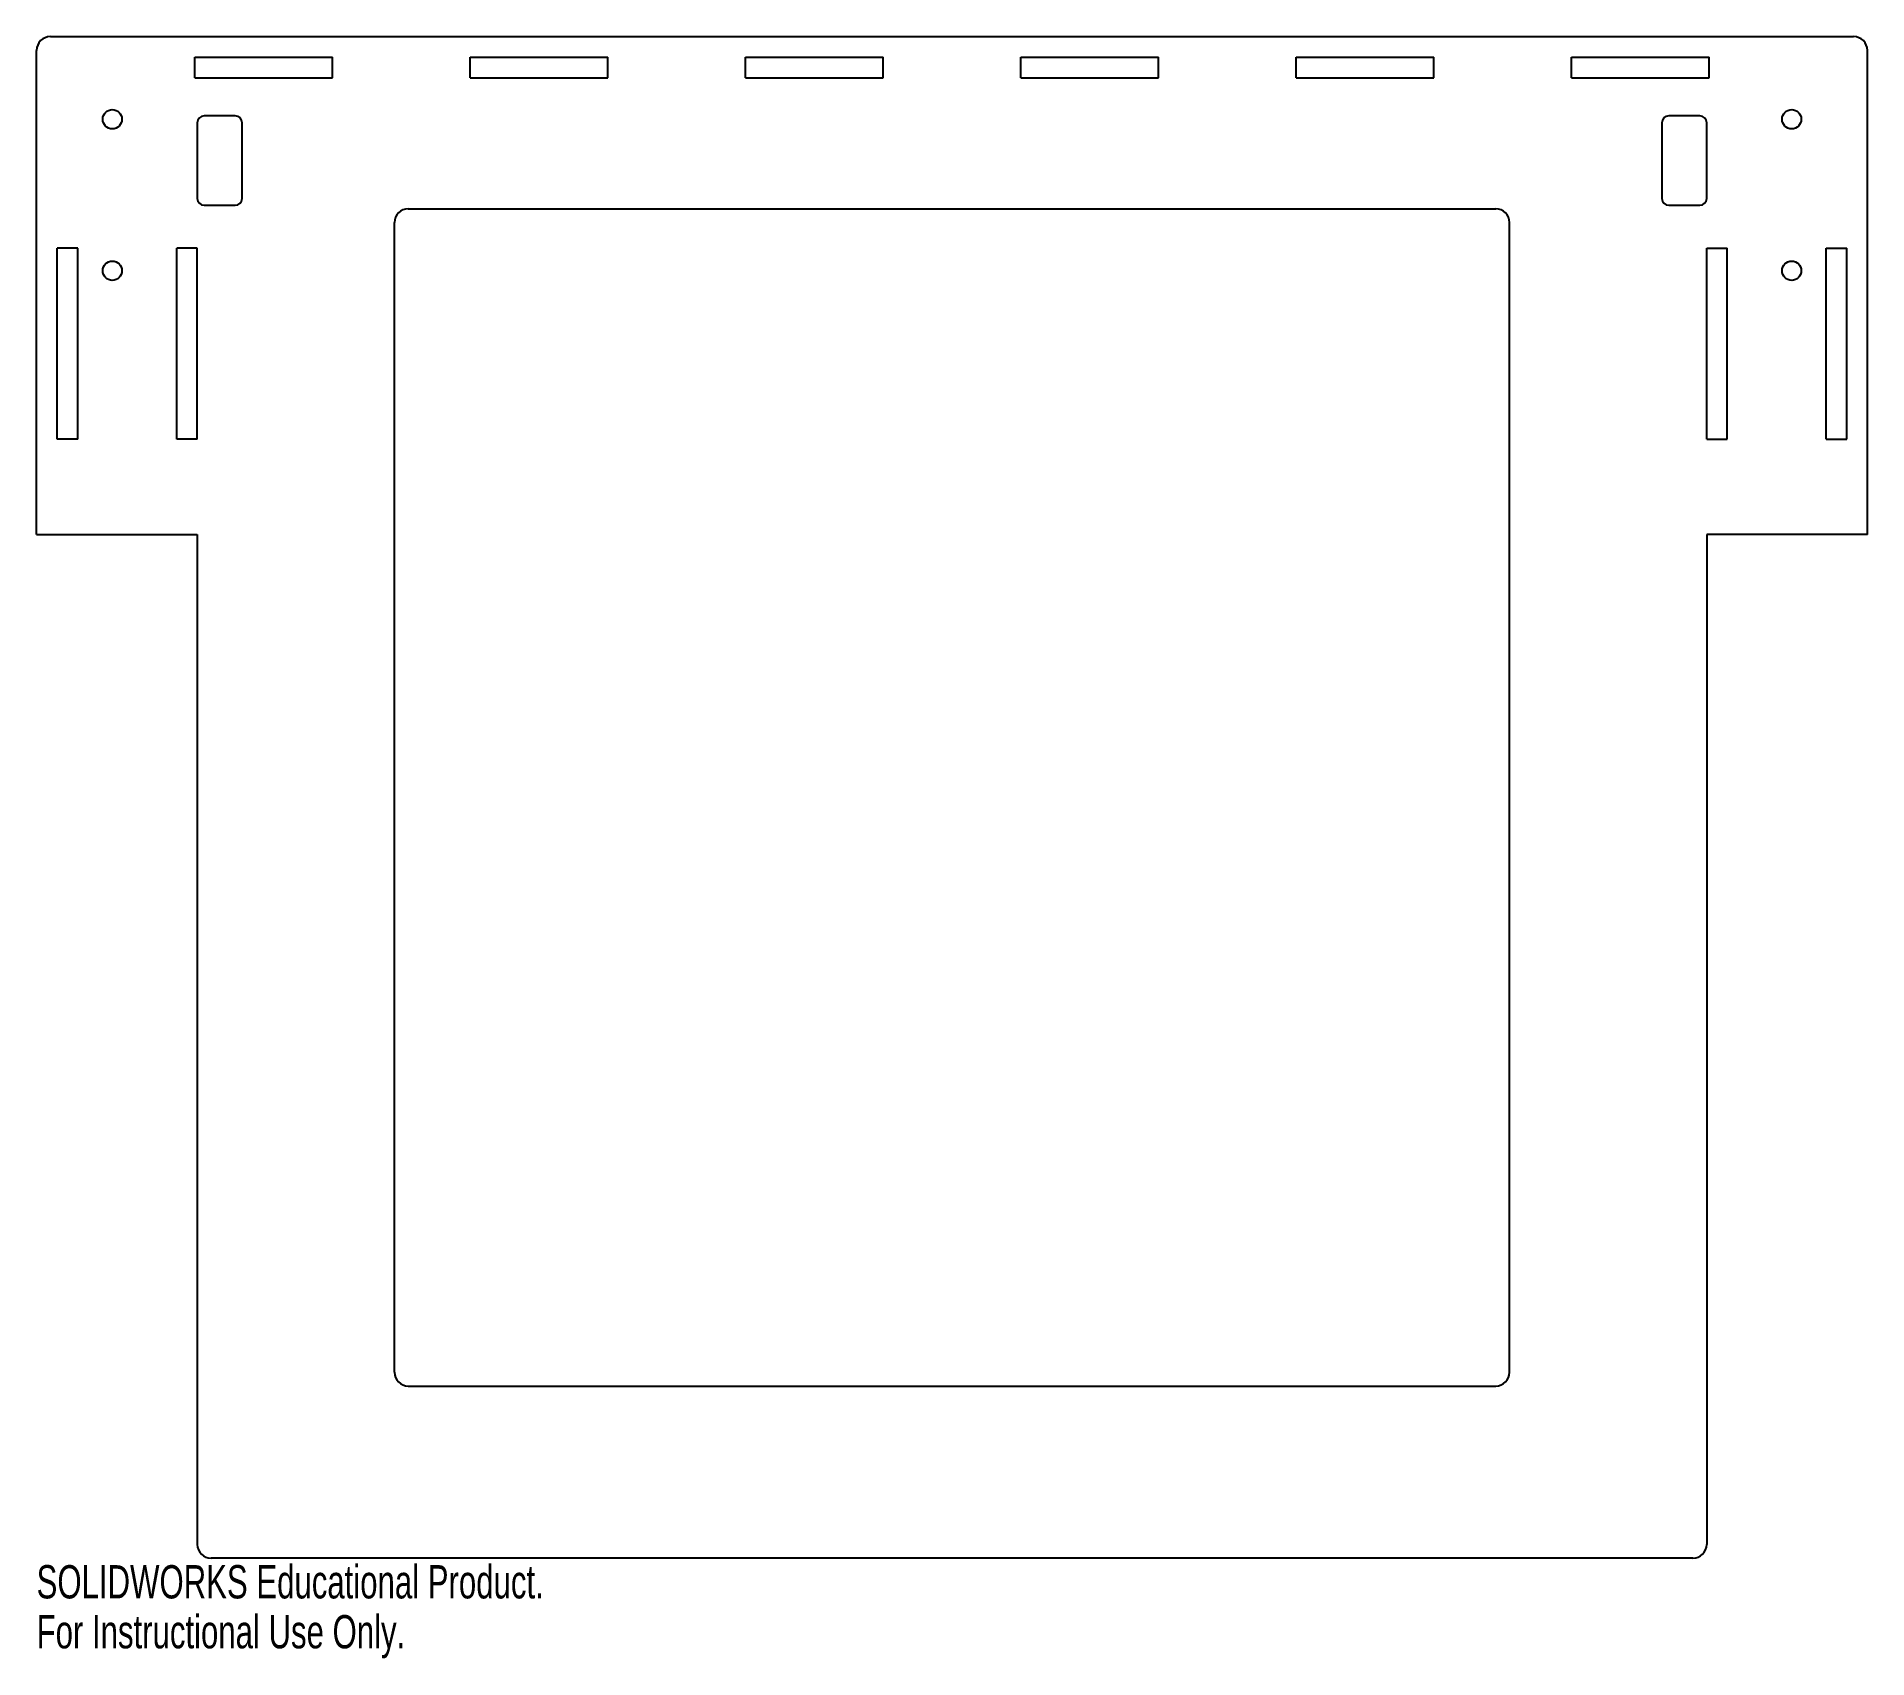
# Model space of a CAD drawing. Header units: millimetres. Extents: x -133 to 133, y -80 to 156.
import ezdxf

# ---------------------------------------------------------------- set-up
doc = ezdxf.new("R2010")
doc.units = ezdxf.units.MM
doc.styles.add('SLDTEXTSTYLE0', font='TXT', dxfattribs={"width": 0.7})

msp = doc.modelspace()

# ---------------------------------------------------------------- linework, layer by layer
at = {"color": 7, "linetype": 'Continuous', "lineweight": 25}
for p, q in [((-131, 155.5), (131, 155.5)), ((-133, 83.1818), (-133, 153.5)), ((-110, 149.5), (-110, 152.5)), ((-110, 152.5), (-90, 152.5)), ((-90, 149.5), (-90, 152.5)), ((-70, 149.5), (-70, 152.5)), ((-70, 152.5), (-50, 152.5)), ((-50, 149.5), (-50, 152.5)), ((-30, 149.5), (-30, 152.5)), ((-30, 152.5), (-10, 152.5)), ((-10, 149.5), (-10, 152.5)), ((10, 149.5), (10, 152.5)), ((10, 152.5), (30, 152.5)), ((30, 149.5), (30, 152.5)), ((50, 149.5), (50, 152.5)), ((50, 152.5), (70, 152.5)), ((70, 149.5), (70, 152.5)), ((90, 149.5), (90, 152.5)), ((90, 152.5), (110, 152.5)), ((110, 149.5), (110, 152.5)), ((133, 83.1818), (133, 153.5)), ((-110, 149.5), (-90, 149.5)), ((-70, 149.5), (-50, 149.5)), ((-30, 149.5), (-10, 149.5)), ((10, 149.5), (30, 149.5)), ((50, 149.5), (70, 149.5)), ((90, 149.5), (110, 149.5)), ((-104.15, 144), (-108.65, 144)), ((108.65, 144), (104.15, 144)), ((-109.65, 143), (-109.65, 132)), ((-103.15, 132), (-103.15, 143)), ((103.15, 143), (103.15, 132)), ((109.65, 132), (109.65, 143)), ((-108.65, 131), (-104.15, 131)), ((-79, 130.5), (79, 130.5)), ((104.15, 131), (108.65, 131)), ((-81, -38.5), (-81, 128.5)), ((81, -38.5), (81, 128.5)), ((-130, 97.0454), (-130, 124.7727)), ((-127, 124.7727), (-130, 124.7727)), ((-127, 97.0454), (-127, 124.7727)), ((-112.65, 97.0454), (-112.65, 124.7727)), ((-109.65, 124.7727), (-112.65, 124.7727)), ((-109.65, 97.0454), (-109.65, 124.7727)), ((109.65, 97.0454), (109.65, 124.7727)), ((109.65, 124.7727), (112.65, 124.7727)), ((112.65, 97.0454), (112.65, 124.7727)), ((127, 97.0454), (127, 124.7727)), ((127, 124.7727), (130, 124.7727)), ((130, 97.0454), (130, 124.7727)), ((-127, 97.0454), (-130, 97.0454)), ((-109.65, 97.0454), (-112.65, 97.0454)), ((109.65, 97.0454), (112.65, 97.0454)), ((127, 97.0454), (130, 97.0454)), ((-133, 83.1818), (-109.65, 83.1818)), ((-109.65, 83.1818), (-109.65, -63.5)), ((109.65, 83.1818), (109.65, -63.5)), ((133, 83.1818), (109.65, 83.1818)), ((-79, -40.5), (79, -40.5)), ((107.65, -65.5), (-107.65, -65.5))]:
    msp.add_line(p, q, dxfattribs=at)
for centre in [(-122, 143.5), (122, 143.5), (-122, 121.5), (122, 121.5)]:
    msp.add_circle(centre, 1.4, dxfattribs=at)
for centre, radius, start, end in [((-131, 153.5), 2, 90, 180), ((131, 153.5), 2, 0, 90), ((-108.65, 143), 1, 90, 180), ((-104.15, 143), 1, 0, 90), ((104.15, 143), 1, 90, 180), ((108.65, 143), 1, 0, 90), ((-108.65, 132), 1, 180, 270), ((-104.15, 132), 1, 270, 0), ((-79, 128.5), 2, 90, 180), ((79, 128.5), 2, 0, 90), ((104.15, 132), 1, 180, 270), ((108.65, 132), 1, 270, 0), ((-79, -38.5), 2, 180, 270), ((79, -38.5), 2, 270, 0), ((-107.65, -63.5), 2, 180, 270), ((107.65, -63.5), 2, 270, 0)]:
    msp.add_arc(centre, radius, start, end, dxfattribs=at)

# ---------------------------------------------------------------- texts
at = {"color": 7, "linetype": 'Continuous', "char_height": 4.83362, "attachment_point": 1, "style": 'SLDTEXTSTYLE0'}
for s, insert in [('SOLIDWORKS Educational Product.', (-133, -66.5196)), ('For Instructional Use Only.', (-133, -73.77))]:
    msp.add_mtext(s, dxfattribs=dict(at, insert=insert))

doc.saveas('drawing.dxf')
